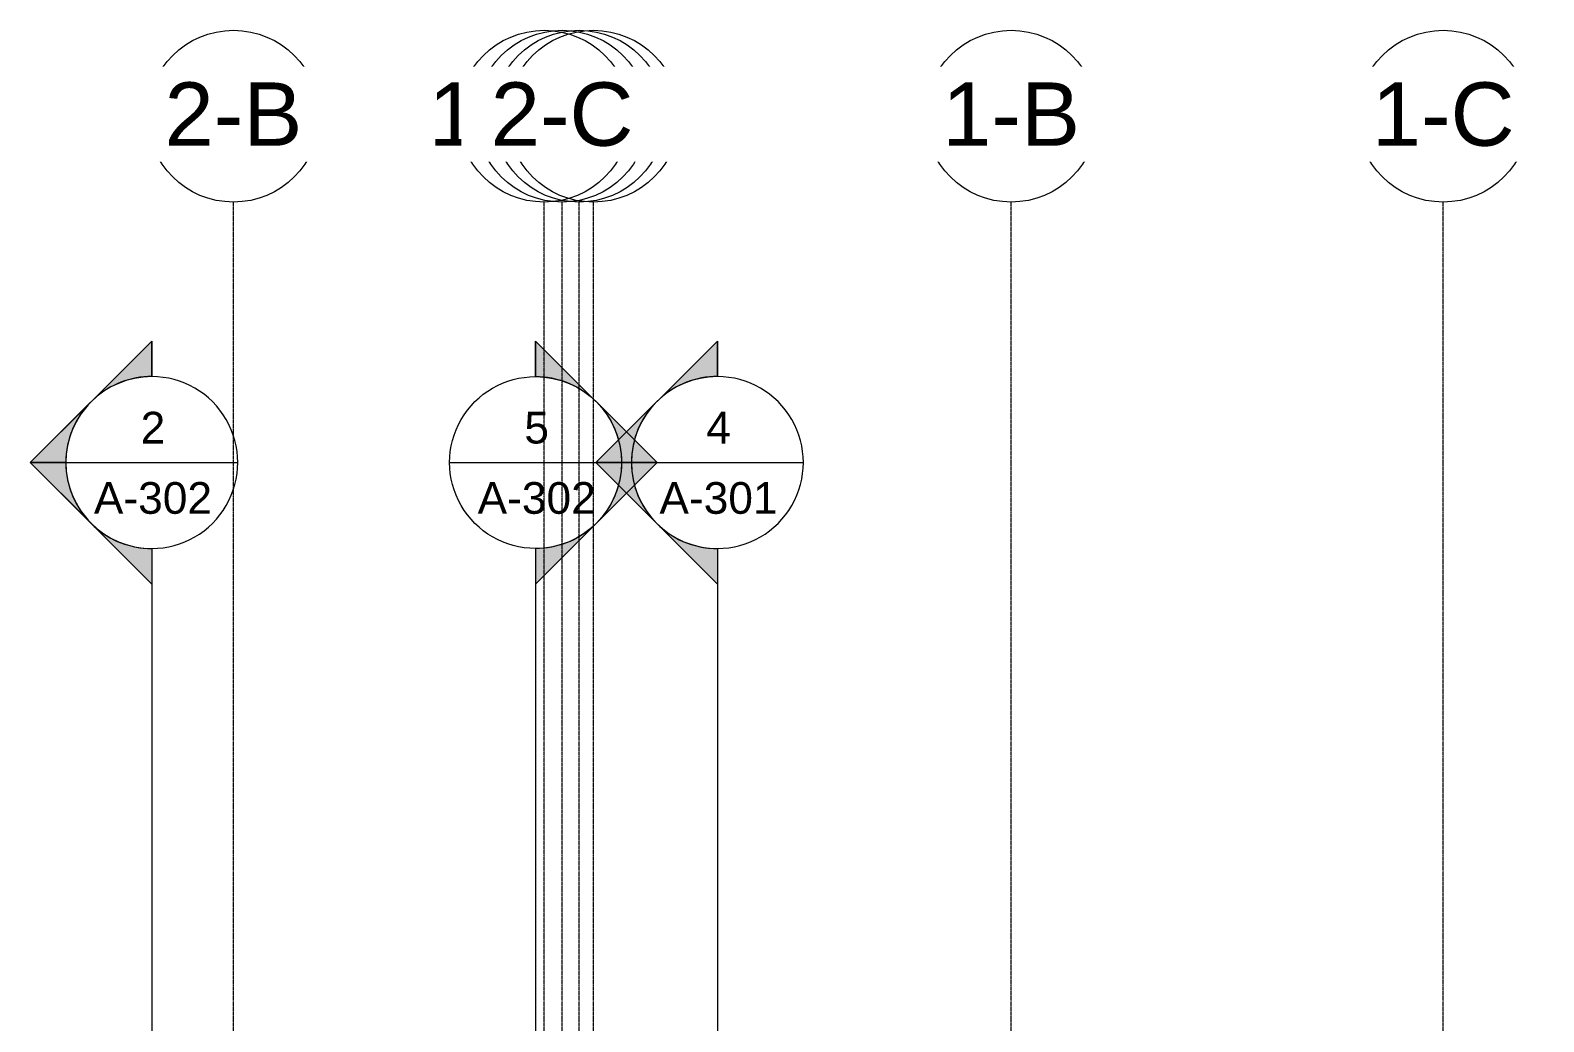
# Model space of a CAD drawing. Header units: inches. Extents: x -23227 to -2744, y -314 to 853.
# Drawn here: x -22657 to -21811, y 281 to 835 of the extents above; entities that cross this region are included whole.
import ezdxf

# ---------------------------------------------------------------- set-up
doc = ezdxf.new("R2010")
doc.units = ezdxf.units.IN
doc.header["$MEASUREMENT"] = 0
doc.linetypes.add('Grid Line 1_2_', pattern=[0.8749999999999999, 0.4999999999999999, -0.125, 0.125, -0.125])
for name, color, linetype, lineweight in [('G-ANNO-SYMB', 111, 'Continuous', 9), ('S-GRID', 1, 'Continuous', 9), ('S-GRID-IDEN', 1, 'Continuous', 9)]:
    doc.layers.add(name, color=color, linetype=linetype, lineweight=lineweight)
doc.styles.add('Arial_1', font='arial.ttf', dxfattribs={"height": 35.40718562874248})
doc.styles.add('Arial_2', font='arial.ttf', dxfattribs={"height": 17.70359281437124})

# ---------------------------------------------------------------- blocks, each defined once
blk = doc.blocks.new('Grid - Grid Head - Circle-14747-Section 15')
at = {"layer": 'S-GRID-IDEN'}
blk.add_circle((-21143.80281039634, 786.6570754422739), 48, dxfattribs=at)
blk = doc.blocks.new('Section - Section Head - Filled-1526-Section 15')
at = {"layer": 'G-ANNO-SYMB'}
h = blk.add_hatch(color=256, dxfattribs=at)
edge = h.paths.add_edge_path(flags=0)
edge.add_arc((-22272.83308806849, 593.1570754422742), 48.06247118192713, 89.99999999999989, 132.0783950246226, ccw=False)
edge.add_line((-22272.83308806849, 641.2195466242014), (-22272.83308806849, 661.0393264361825))
edge.add_line((-22272.83308806849, 661.0393264361825), (-22305.04199878177, 628.8304157229086))
h = blk.add_hatch(color=256, dxfattribs=at)
edge = h.paths.add_edge_path(flags=0)
edge.add_line((-22306.77421356545, 627.0982009392283), (-22340.7153390624, 593.1570754422742))
edge.add_line((-22340.7153390624, 593.1570754422742), (-22320.83308806849, 593.157075442274))
edge.add_arc((-22272.83308806849, 593.1570754422735), 48.00000000000296, 135, 179.9999999999997, ccw=False)
h = blk.add_hatch(color=256, dxfattribs=at)
edge = h.paths.add_edge_path(flags=0)
edge.add_arc((-22272.83308806849, 593.157075442274), 47.99999999999977, 180.0000000000001, 224.9999999999984, ccw=False)
edge.add_line((-22320.83308806849, 593.1570754422742), (-22340.7153390624, 593.1570754422743))
edge.add_line((-22340.7153390624, 593.1570754422743), (-22306.77421356545, 559.21594994532))
h = blk.add_hatch(color=256, dxfattribs=at)
edge = h.paths.add_edge_path(flags=0)
edge.add_line((-22305.04199878177, 557.4837351616393), (-22272.83308806849, 525.2748244483652))
edge.add_line((-22272.83308806849, 525.2748244483652), (-22272.83308806849, 545.0946042603463))
edge.add_arc((-22272.83308806849, 593.1570754422737), 48.06247118192778, 227.9216049753765, 270, ccw=False)
for p, q in [((-22340.7153390624, 593.1570754422743), (-22272.83308806849, 661.0393264361825)), ((-22305.04199878177, 628.8304157229086), (-22272.83308806849, 661.0393264361825)), ((-22272.83308806849, 641.157075442274), (-22272.83308806849, 661.0393264361825)), ((-22272.83308806849, 661.0393264361825), (-22272.83308806849, 641.2195466242014)), ((-22340.7153390624, 593.1570754422742), (-22306.77421356545, 627.0982009392283)), ((-22340.7153390624, 593.1570754422743), (-22272.83308806849, 525.2748244483656)), ((-22320.83308806849, 593.157075442274), (-22340.7153390624, 593.1570754422742)), ((-22306.77421356545, 559.21594994532), (-22340.7153390624, 593.1570754422743)), ((-22340.7153390624, 593.1570754422743), (-22320.83308806849, 593.1570754422742)), ((-22272.83308806849, 525.2748244483652), (-22305.04199878177, 557.4837351616393)), ((-22272.83308806849, 545.157075442274), (-22272.83308806849, 525.2748244483656)), ((-22272.83308806849, 545.0946042603463), (-22272.83308806849, 525.2748244483652))]:
    blk.add_line(p, q, dxfattribs=at)
for centre, radius, start, end in [((-22272.83308806849, 593.157075442274), 47.99999999999989, 89.99999999999987, 269.9999999999995), ((-22272.83308806849, 593.1570754422742), 48.06247118192713, 89.99999999999953, 132.0783950246223), ((-22272.83308806849, 593.157075442274), 47.99999999999994, 269.9999999999996, 89.99999999999993), ((-22272.83308806849, 593.1570754422735), 48.00000000000296, 134.9999999999997, 179.9999999999993), ((-22272.83308806849, 593.157075442274), 47.99999999999977, 179.9999999999997, 224.999999999998), ((-22272.83308806849, 593.1570754422737), 48.06247118192778, 227.9216049753762, 269.9999999999996)]:
    blk.add_arc(centre, radius, start, end, dxfattribs=at)

msp = doc.modelspace()

# ---------------------------------------------------------------- linework, layer by layer
at = {"layer": 'G-ANNO-SYMB'}
for p, q in [((-22636.63028826942, 593.1570754422739), (-22540.63028826942, 593.1570754422739)), ((-22422.35696843901, 593.1570754422739), (-22326.35696843901, 593.1570754422739)), ((-22320.83308806849, 593.1570754422739), (-22224.83308806849, 593.1570754422739)), ((-22588.63028826944, 545.1570754422744), (-22588.63028826944, -79.66080684492748)), ((-22374.35696843902, 545.1570754422744), (-22374.35696843902, -79.66080684492748)), ((-22272.83308806851, 545.1570754422744), (-22272.83308806851, -79.66080684492748))]:
    msp.add_line(p, q, dxfattribs=at)
at = {"layer": 'S-GRID', "linetype": 'Grid Line 1_2_'}
for p, q in [((-22543.05281039636, -273.1608068449274), (-22543.05281039636, 738.6570754422745)), ((-22543.05281039636, -273.1608068449274), (-22543.05281039636, 738.6570754422745)), ((-22369.5528103965, -273.1608068449274), (-22369.5528103965, 738.6570754422745)), ((-22359.5528103965, -273.1608068449274), (-22359.5528103965, 738.6570754422745)), ((-22359.5528103965, -273.1608068449274), (-22359.5528103965, 738.6570754422745)), ((-22350.05281039636, -273.1608068449274), (-22350.05281039636, 738.6570754422745)), ((-22342.05281039636, -273.1608068449274), (-22342.05281039636, 738.6570754422745)), ((-22108.80281039636, -273.1608068449274), (-22108.80281039636, 738.6570754422745)), ((-22108.80281039635, -273.1608068449274), (-22108.80281039635, 738.6570754422745)), ((-21867.55281039636, -273.1608068449274), (-21867.55281039636, 738.6570754422745)), ((-21867.55281039635, -273.1608068449274), (-21867.55281039635, 738.6570754422745))]:
    msp.add_line(p, q, dxfattribs=at)

# ---------------------------------------------------------------- block references
at = {"layer": 'G-ANNO-SYMB'}
for p in [(-315.7972002009155, 0), (0, 0)]:
    msp.add_blockref('Section - Section Head - Filled-1526-Section 15', p, dxfattribs=at)
at = {"layer": 'G-ANNO-SYMB', "extrusion": (0, 0, -1)}
msp.add_blockref('Section - Section Head - Filled-1526-Section 15', (44647.19005650752, 0), dxfattribs=at)
at = {"layer": 'S-GRID-IDEN'}
for p in [(-1399.249999999987, 0), (-1206.249999999988, 0), (-964.9999999999872, 0), (-723.7499999999862, 0)]:
    msp.add_blockref('Grid - Grid Head - Circle-14747-Section 15', p, dxfattribs=at)

# ---------------------------------------------------------------- texts
at = {"layer": 'G-ANNO-SYMB', "char_height": 17.70359281437124, "attachment_point": 2, "line_spacing_factor": 0.9385317878468563, "style": 'Arial_2'}
for s, insert, width in [('2', (-22588.01554830754, 621.4953245809785), 16.41599999999998), ('5', (-22373.74222847713, 621.4953245809785), 16.41599999999998), ('4', (-22272.21834810662, 621.4953245809785), 16.41599999999998), ('A-302', (-22588.01554830755, 582.2228362023129), 78.62399999999991), ('A-302', (-22373.74222847714, 582.2228362023129), 78.62399999999991), ('A-301', (-22272.21834810662, 582.2228362023129), 78.62399999999991)]:
    msp.add_mtext(s, dxfattribs=dict(at, insert=insert, width=width))

# ---------------------------------------------------------------- next in the draw order: texts
at = {"layer": 'S-GRID-IDEN', "char_height": 35.40718562874248, "width": 85.10399999999991, "attachment_point": 2, "line_spacing_factor": 0.9385317878468563, "style": 'Arial_1', "bg_fill": 3, "box_fill_scale": 1.25, "bg_fill_color": 0, "bg_fill_transparency": 0}
for s, insert in [('3-2', (-22543.06203769841, 805.5308123521395)), ('3-3', (-22350.06203769841, 805.5308123521395)), ('3-4', (-22108.81203769841, 805.5308123521395)), ('3-5', (-21867.56203769841, 805.5308123521395))]:
    msp.add_mtext(s, dxfattribs=dict(at, insert=insert))

# ---------------------------------------------------------------- next in the draw order: block references
at = {"layer": 'S-GRID-IDEN'}
for p in [(-1399.249999999987, 0), (-1198.249999999987, 0), (-964.9999999999844, 0), (-723.7499999999835, 0)]:
    msp.add_blockref('Grid - Grid Head - Circle-14747-Section 15', p, dxfattribs=at)

# ---------------------------------------------------------------- next in the draw order: texts
at = {"layer": 'S-GRID-IDEN', "char_height": 35.40718562874248, "attachment_point": 2, "line_spacing_factor": 0.9385317878468563, "style": 'Arial_1', "bg_fill": 3, "box_fill_scale": 1.25, "bg_fill_color": 0, "bg_fill_transparency": 0}
for s, insert, width in [('2-B', (-22543.06203769841, 805.5308123521395), 91.5839999999999), ('3-3.G', (-22342.06203769841, 805.5308123521395), 147.3119999999998), ('1-B', (-22108.81203769841, 805.5308123521395), 91.5839999999999), ('1-C', (-21867.56203769841, 805.5308123521395), 94.60799999999989)]:
    msp.add_mtext(s, dxfattribs=dict(at, insert=insert, width=width))

# ---------------------------------------------------------------- next in the draw order: block references
at = {"layer": 'S-GRID-IDEN'}
msp.add_blockref('Grid - Grid Head - Circle-14747-Section 15', (-1215.750000000128, 0), dxfattribs=at)

# ---------------------------------------------------------------- next in the draw order: texts
at = {"layer": 'S-GRID-IDEN', "insert": (-22359.56203769855, 805.5308123521395), "char_height": 35.40718562874248, "width": 91.5839999999999, "attachment_point": 2, "line_spacing_factor": 0.9385317878468563, "style": 'Arial_1', "bg_fill": 3, "box_fill_scale": 1.25, "bg_fill_color": 0, "bg_fill_transparency": 0}
msp.add_mtext('1-A', dxfattribs=at)

# ---------------------------------------------------------------- next in the draw order: block references
at = {"layer": 'S-GRID-IDEN'}
msp.add_blockref('Grid - Grid Head - Circle-14747-Section 15', (-1225.750000000127, 0), dxfattribs=at)

# ---------------------------------------------------------------- next in the draw order: texts
at = {"layer": 'S-GRID-IDEN', "insert": (-22369.56203769855, 805.5308123521395), "char_height": 35.40718562874248, "width": 153.7919999999998, "attachment_point": 2, "line_spacing_factor": 0.9385317878468563, "style": 'Arial_1', "bg_fill": 3, "box_fill_scale": 1.25, "bg_fill_color": 0, "bg_fill_transparency": 0}
msp.add_mtext('1-A.G', dxfattribs=at)

# ---------------------------------------------------------------- next in the draw order: block references
at = {"layer": 'S-GRID-IDEN'}
msp.add_blockref('Grid - Grid Head - Circle-14747-Section 15', (-1215.750000000128, 0), dxfattribs=at)

# ---------------------------------------------------------------- next in the draw order: texts
at = {"layer": 'S-GRID-IDEN', "insert": (-22359.56203769855, 805.5308123521395), "char_height": 35.40718562874248, "width": 94.60799999999989, "attachment_point": 2, "line_spacing_factor": 0.9385317878468563, "style": 'Arial_1', "bg_fill": 3, "box_fill_scale": 1.25, "bg_fill_color": 0, "bg_fill_transparency": 0}
msp.add_mtext('2-C', dxfattribs=at)

doc.saveas('drawing.dxf')
